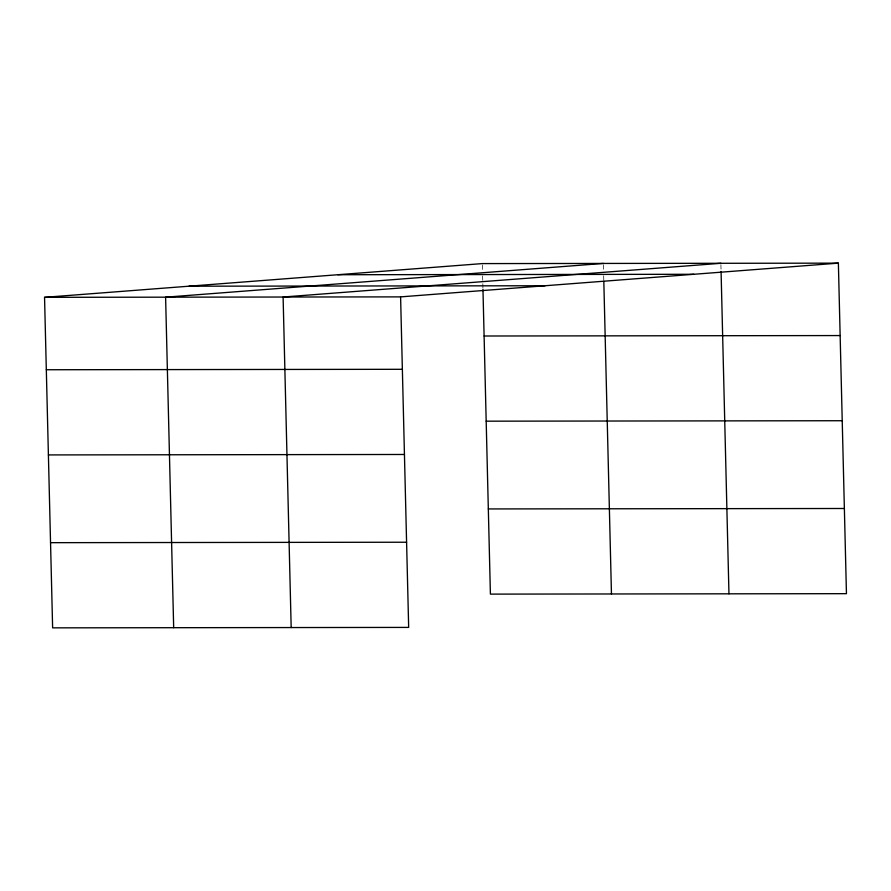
<?xml version="1.0" encoding="UTF-8"?>
<svg xmlns="http://www.w3.org/2000/svg" width="891" height="891" viewBox="0 0 891 891"><rect width="100%" height="100%" fill="white"/><g stroke="black" fill="none" stroke-linecap="round" stroke-linejoin="round"><path stroke-width="0.67" stroke-dasharray="4.46 3.34" d="M720.908 264.66L721.042 270.129M603.419 264.805L603.552 270.274M603.686 275.742L603.786 279.841M482.365 264.961L482.499 270.418M482.632 275.887L482.933 288.183"/><path stroke-width="1.34" d="M838.375 263.146L400.594 296.881L408.668 627.409L52.625 627.854L44.55 297.327L482.332 263.591L838.375 263.146L846.45 593.673L490.406 594.119L482.967 289.553M603.385 263.435L165.603 297.182L173.678 627.698M720.875 263.291L283.104 297.026L291.179 627.554M337.867 274.729L693.9 274.283M189.015 286.2L545.058 285.755M44.55 297.327L400.594 296.881M484.103 336.007L840.146 335.562M46.321 369.743L402.364 369.297M486.185 421.176L842.229 420.73M48.404 454.922L404.447 454.477M488.324 508.939L844.367 508.494M50.542 542.675L406.586 542.229M721.075 271.488L728.961 593.818M603.82 281.2L611.46 593.963"/></g></svg>
